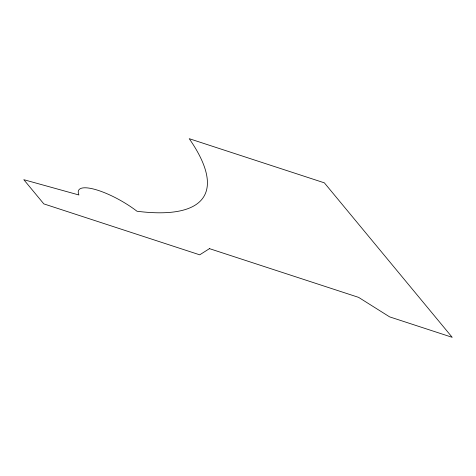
<?xml version="1.0" encoding="UTF-8"?>
<svg xmlns="http://www.w3.org/2000/svg" width="476" height="476" viewBox="0 0 476 476"><rect width="100%" height="100%" fill="white"/><g stroke="black" fill="none" stroke-linecap="round" stroke-linejoin="round"><path stroke-width="0.71" d="M209.482 248.645L199.712 254.821L43.822 203.889L23.8 179.69L78.921 194.981A42.531 11.864 29.8 0 1 95.224 189.484A42.531 11.864 29.8 0 1 136.993 211.243A299.35 83.514 29.8 0 0 189.216 138.683L324.352 182.838L452.2 337.317L389.624 316.873L358.601 297.369L209.482 248.645"/></g></svg>
